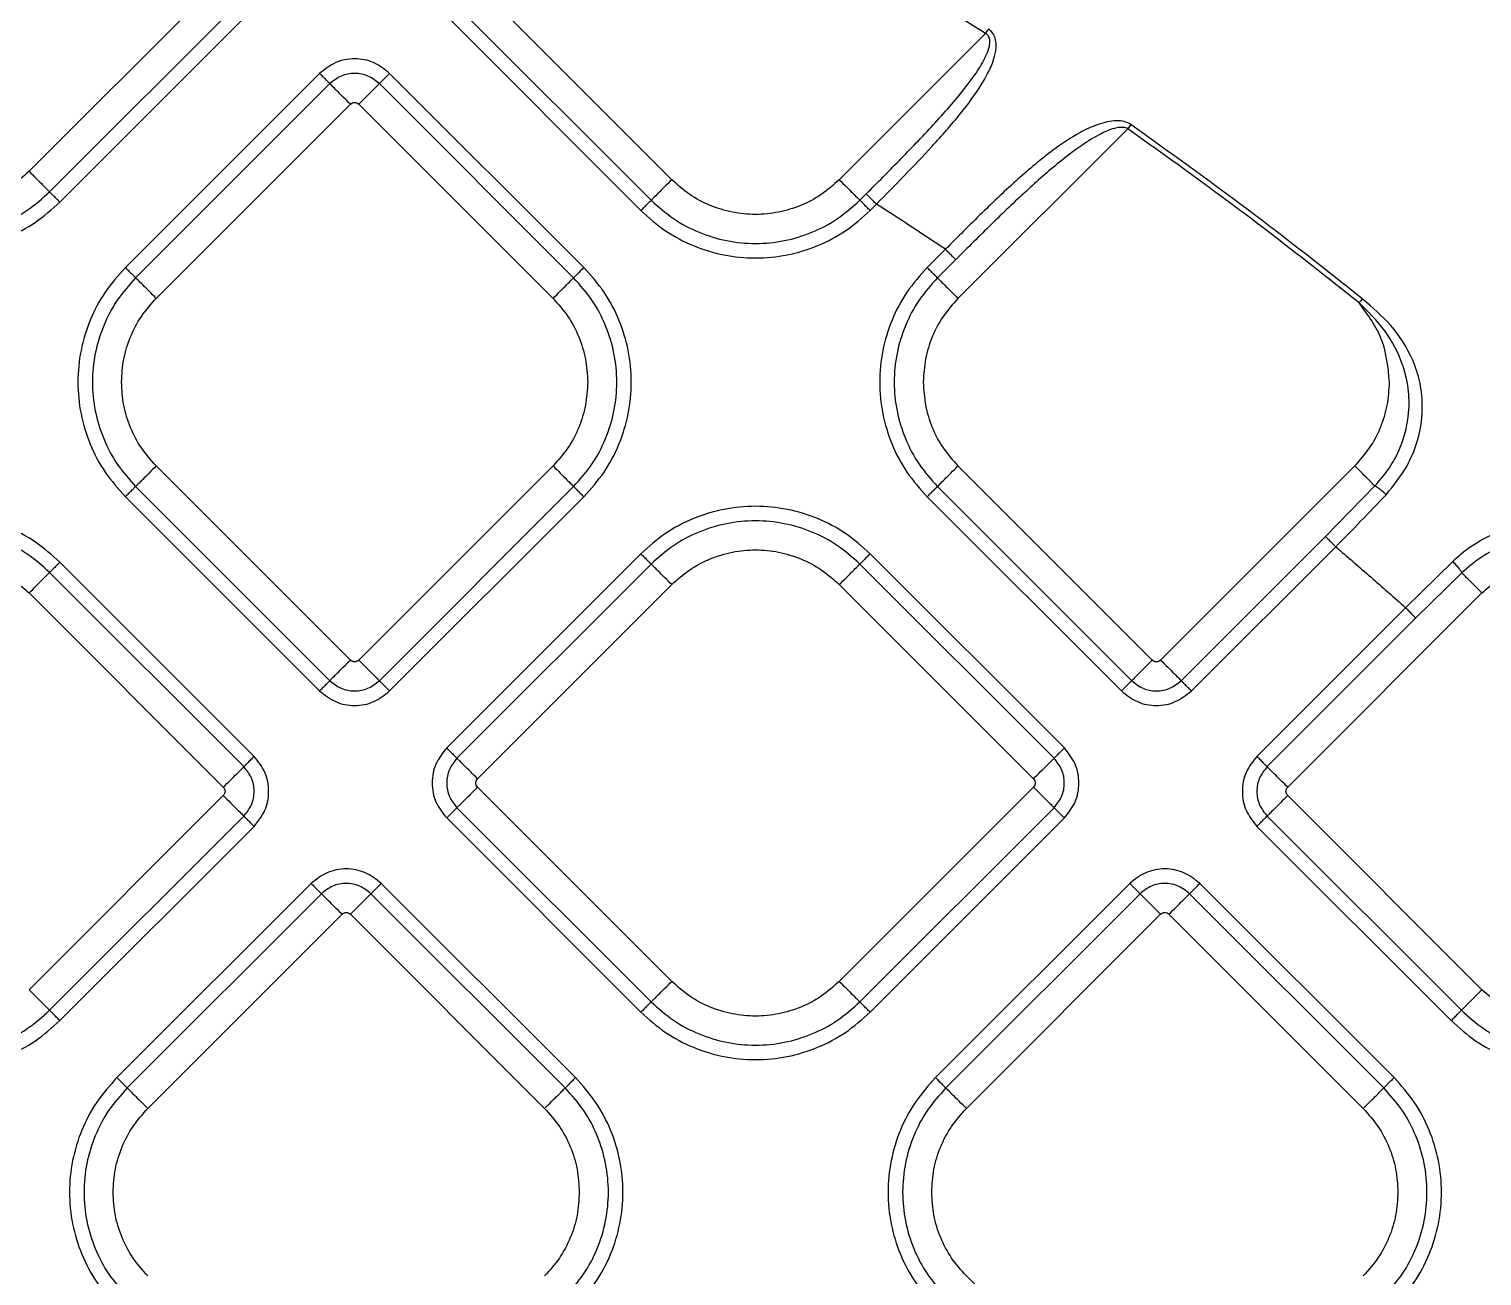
# Model space of a CAD drawing. Extents: x 400 to 501, y 484 to 634.
# Drawn here: x 458.978 to 463.906, y 559.431 to 563.661 of the extents above; entities that cross this region are included whole.
import ezdxf

# ---------------------------------------------------------------- set-up
doc = ezdxf.new("R2010")
doc.units = 0
doc.header["$MEASUREMENT"] = 0
doc.layers.add('DIM', color=3, linetype='Continuous')
doc.layers.add('GEOMETRY', color=3, linetype='Continuous', lineweight=25)

# ---------------------------------------------------------------- blocks, each defined once
blk = doc.blocks.new('2026 GRANDEE')
at = {"layer": 'GEOMETRY', "ltscale": 16}
for p, q in [((9.212, -33.0031), (8.5532, -33.662)), ((10.733, -33.6905), (10.0742, -33.0316)), ((8.6229, -33.7317), (9.2817, -33.0729)), ((8.6578, -33.7666), (9.3166, -33.1077)), ((10.0045, -33.1014), (10.6633, -33.7602)), ((9.9696, -33.1362), (10.6284, -33.7951)), ((11.3011, -33.6905), (11.7973, -33.1943)), ((9.5386, -33.3298), (8.8798, -33.9886)), ((10.4349, -33.9886), (9.7761, -33.3298)), ((9.5735, -33.3646), (8.9147, -34.0234)), ((10.4, -34.0234), (9.7412, -33.3646)), ((8.9844, -34.0932), (9.6432, -33.4343)), ((9.6715, -33.4343), (10.3303, -34.0932)), ((12.2896, -33.5031), (12.2795, -33.5175)), ((11.7039, -34.0932), (12.2795, -33.5175)), ((11.3709, -33.7602), (11.3925, -33.7385)), ((11.4057, -33.7951), (11.4274, -33.7734)), ((11.6613, -33.9266), (11.5993, -33.9886)), ((11.6961, -33.9615), (11.6341, -34.0235)), ((9.6432, -35.3201), (8.9844, -34.6613)), ((10.3303, -34.6613), (9.6715, -35.3201)), ((12.3627, -35.3202), (11.7039, -34.6613)), ((13.0498, -34.6613), (12.391, -35.3202)), ((8.9147, -34.731), (9.5735, -35.3899)), ((9.7412, -35.3899), (10.4, -34.731)), ((11.6341, -34.7311), (12.293, -35.3899)), ((12.95, -34.9006), (13.118, -34.7295)), ((8.8798, -34.7659), (9.5386, -35.4247)), ((9.7761, -35.4247), (10.4349, -34.7659)), ((11.5993, -34.7659), (12.2581, -35.4247)), ((12.4607, -35.3899), (12.95, -34.9006)), ((12.4956, -35.4248), (12.9849, -34.9355)), ((9.3166, -35.6468), (8.6577, -34.9879)), ((10.6285, -34.9594), (9.9696, -35.6183)), ((12.0646, -35.6183), (11.4058, -34.9594)), ((13.382, -34.9856), (13.222, -35.1424)), ((9.2817, -35.6816), (8.6229, -35.0228)), ((10.6633, -34.9943), (10.0045, -35.6531)), ((12.0297, -35.6531), (11.3709, -34.9943)), ((13.4125, -35.024), (13.2569, -35.1772)), ((10.0742, -35.7229), (10.733, -35.064)), ((11.3012, -35.064), (11.96, -35.7229)), ((8.5531, -35.0925), (9.212, -35.7514)), ((12.8222, -35.7514), (13.481, -35.0925)), ((13.222, -35.1424), (12.7176, -35.6468)), ((13.2569, -35.1772), (12.7525, -35.6816)), ((10.733, -36.41), (10.0742, -35.7511)), ((11.96, -35.7511), (11.3012, -36.41)), ((9.212, -35.7796), (8.5531, -36.4385)), ((10.0045, -35.8209), (10.6633, -36.4797)), ((11.3709, -36.4797), (12.0297, -35.8209)), ((13.481, -36.4385), (12.8222, -35.7796)), ((8.6229, -36.5082), (9.2817, -35.8494)), ((9.9696, -35.8557), (10.6285, -36.5146)), ((11.4058, -36.5146), (12.0646, -35.8557)), ((12.7525, -35.8494), (13.4113, -36.5082)), ((8.6577, -36.5431), (9.3166, -35.8842)), ((12.7176, -35.8842), (13.3764, -36.5431)), ((9.5101, -36.0778), (8.8513, -36.7366)), ((9.545, -36.1126), (8.8861, -36.7715)), ((10.3715, -36.7715), (9.7127, -36.1126)), ((10.4064, -36.7366), (9.7476, -36.0778)), ((12.2866, -36.0778), (11.6278, -36.7366)), ((12.3215, -36.1126), (11.6627, -36.7714)), ((13.148, -36.7714), (12.4892, -36.1126)), ((13.1829, -36.7366), (12.5241, -36.0778)), ((8.9559, -36.8412), (9.6147, -36.1824)), ((9.643, -36.1824), (10.3018, -36.8412)), ((11.7324, -36.8412), (12.3912, -36.1823)), ((12.4195, -36.1823), (13.0783, -36.8412)), ((12.3912, -38.0681), (11.7324, -37.4093))]:
    blk.add_line(p, q, dxfattribs=at)
for points, knots in [([(14.9964, -33.2655), (14.8348, -33.1179), (14.4898, -32.8121), (14.0101, -32.414), (13.5594, -32.0625), (13.1568, -31.765), (12.7364, -31.4718), (12.2931, -31.1829), (11.823, -30.8967), (11.4957, -30.719), (11.3281, -30.628)], [0.6207093, 0.6207093, 0.6207093, 0.6207093, 0.6750251, 0.7352437, 0.775831, 0.8176472, 0.860474, 0.904507, 0.9511212, 1, 1, 1, 1]), ([(10.998, -31.2792), (11.2061, -31.3787), (11.6267, -31.5798), (12.2398, -31.9317), (12.8462, -32.32), (13.442, -32.7453), (14.0253, -33.2032), (14.543, -33.6475), (14.8624, -33.9424), (14.9964, -34.0699)], [0, 0, 0, 0, 0.0594722, 0.1202172, 0.1821376, 0.2450839, 0.3088661, 0.3732651, 0.4209189, 0.4209189, 0.4209189, 0.4209189]), ([(11.7973, -33.1943), (11.5937, -33.0678), (11.1949, -32.8203), (10.7749, -32.6106), (10.5694, -32.5081)], [0, 0, 0, 0, 0.510757, 1, 1, 1, 1]), ([(11.3925, -33.7385), (11.4113, -33.7198), (11.4485, -33.6824), (11.5052, -33.6249), (11.5629, -33.5654), (11.6203, -33.5046), (11.6754, -33.4435), (11.726, -33.3831), (11.7692, -33.3246), (11.7976, -33.2763), (11.8096, -33.2433), (11.8122, -33.2261), (11.812, -33.2163), (11.8102, -33.2085), (11.8072, -33.2025), (11.8029, -33.1976), (11.7992, -33.1954), (11.7973, -33.1943)], [0, 0, 0, 0, 0.11175, 0.222433, 0.340393, 0.461502, 0.576227, 0.689904, 0.797126, 0.887602, 0.930741, 0.94795, 0.962643, 0.972821, 0.982079, 0.990941, 1, 1, 1, 1]), ([(11.4274, -33.7734), (11.4587, -33.7416), (11.5225, -33.6767), (11.619, -33.5751), (11.7086, -33.4736), (11.7735, -33.3867), (11.8108, -33.3207), (11.8285, -33.2758), (11.8348, -33.2388), (11.8316, -33.2113), (11.8219, -33.1913), (11.8116, -33.1832), (11.8068, -33.1794)], [0, 0, 0, 0, 0.175625, 0.358051, 0.553914, 0.715266, 0.795933, 0.864147, 0.913841, 0.949153, 0.976236, 1, 1, 1, 1]), ([(11.8068, -33.1794), (11.8053, -33.1819), (11.8022, -33.1867), (11.799, -33.1917), (11.7973, -33.1943)], [0, 0, 0, 0, 0.5, 1, 1, 1, 1]), ([(9.7761, -33.3298), (9.7587, -33.316), (9.724, -33.2885), (9.6574, -33.2766), (9.5907, -33.2885), (9.556, -33.316), (9.5386, -33.3298)], [0, 0, 0, 0, 0.250039, 0.499994, 0.749965, 1, 1, 1, 1]), ([(9.7412, -33.3646), (9.729, -33.3549), (9.7044, -33.3355), (9.6573, -33.3271), (9.6103, -33.3355), (9.5857, -33.3549), (9.5735, -33.3646)], [0, 0, 0, 0, 0.249985, 0.499995, 0.750018, 1, 1, 1, 1]), ([(9.6432, -33.4343), (9.6453, -33.4327), (9.6494, -33.4294), (9.6573, -33.428), (9.6653, -33.4294), (9.6694, -33.4327), (9.6715, -33.4343)], [0, 0, 0, 0, 0.250227, 0.500001, 0.749773, 1, 1, 1, 1]), ([(12.2896, -33.5031), (12.2826, -33.4994), (12.2676, -33.4915), (12.2289, -33.489), (12.1732, -33.5024), (12.1008, -33.5383), (12.0097, -33.6003), (11.9032, -33.6904), (11.7833, -33.8042), (11.7024, -33.8854), (11.6613, -33.9266)], [0, 0, 0, 0, 0.029703, 0.062849, 0.144616, 0.249507, 0.375922, 0.570279, 0.781715, 1, 1, 1, 1]), ([(13.0753, -34.0947), (12.9459, -33.9922), (12.6889, -33.7885), (12.4221, -33.5978), (12.2896, -33.5031)], [0, 0, 0, 0, 0.503268, 1, 1, 1, 1]), ([(12.2795, -33.5175), (12.2772, -33.5164), (12.2722, -33.514), (12.2594, -33.5122), (12.2302, -33.5155), (12.1822, -33.5362), (12.1178, -33.5762), (12.0331, -33.6412), (11.9315, -33.7313), (11.8153, -33.8429), (11.7362, -33.9216), (11.6961, -33.9615)], [0, 0, 0, 0, 0.010318, 0.021958, 0.050795, 0.127212, 0.230531, 0.357948, 0.556666, 0.774998, 1, 1, 1, 1]), ([(13.0642, -34.1084), (12.9347, -34.0057), (12.6779, -33.8023), (12.4115, -33.6119), (12.2795, -33.5175)], [0, 0, 0, 0, 0.50467, 1, 1, 1, 1]), ([(11.6613, -33.9266), (11.6223, -33.9007), (11.5448, -33.849), (11.4664, -33.7985), (11.4274, -33.7734)], [0, 0, 0, 0, 0.50179, 1, 1, 1, 1]), ([(13.0753, -34.0947), (13.0735, -34.0969), (13.0699, -34.1013), (13.0661, -34.106), (13.0642, -34.1084)], [0, 0, 0, 0, 0.5, 1, 1, 1, 1]), ([(13.1561, -34.759), (13.1818, -34.7273), (13.2255, -34.6733), (13.2671, -34.5729), (13.2832, -34.4759), (13.2736, -34.3807), (13.2424, -34.2831), (13.1786, -34.1825), (13.1091, -34.1234), (13.0753, -34.0947)], [0, 0, 0, 0, 0.158772, 0.270816, 0.426328, 0.545014, 0.647108, 0.828473, 1, 1, 1, 1]), ([(13.118, -34.7295), (13.1376, -34.7064), (13.1774, -34.6593), (13.2183, -34.5707), (13.2367, -34.478), (13.2325, -34.3989), (13.2222, -34.3517), (13.2153, -34.3288), (13.1991, -34.2803), (13.1571, -34.1994), (13.095, -34.1385), (13.0642, -34.1084)], [0, 0, 0, 0, 0.128696, 0.262262, 0.413732, 0.53058, 0.599446, 0.620389, 0.632551, 0.817926, 1, 1, 1, 1]), ([(13.1561, -34.759), (13.1521, -34.7553), (13.1441, -34.748), (13.1329, -34.7389), (13.1235, -34.7321), (13.1198, -34.7304), (13.118, -34.7295)], [0, 0, 0, 0, 0.249997, 0.5, 0.750003, 1, 1, 1, 1]), ([(12.9849, -34.9355), (13.0136, -34.9065), (13.0716, -34.8481), (13.1278, -34.7888), (13.1561, -34.759)], [0, 0, 0, 0, 0.496823, 1, 1, 1, 1]), ([(14.1018, -35.0394), (14.0641, -35.0059), (14.0071, -34.9554), (13.9176, -34.9049), (13.8427, -34.8744), (13.7574, -34.8552), (13.6779, -34.8531), (13.6065, -34.8635), (13.5419, -34.882), (13.4822, -34.9102), (13.427, -34.9459), (13.398, -34.9715), (13.382, -34.9856)], [0, 0, 0, 0, 0.185058, 0.279934, 0.378682, 0.4847, 0.604824, 0.674464, 0.755349, 0.856354, 0.920844, 1, 1, 1, 1]), ([(12.9849, -34.9355), (13.0246, -34.9696), (13.1041, -35.038), (13.1827, -35.1075), (13.222, -35.1424)], [0, 0, 0, 0, 0.499279, 1, 1, 1, 1]), ([(14.0765, -35.0652), (14.0402, -35.0337), (13.9669, -34.9701), (13.8519, -34.9207), (13.7642, -34.9043), (13.7129, -34.9019), (13.6848, -34.9031), (13.67, -34.9044), (13.6661, -34.9048), (13.6651, -34.9049), (13.6647, -34.905), (13.6288, -34.9089), (13.5637, -34.9248), (13.4784, -34.9673), (13.4339, -35.0056), (13.4125, -35.024)], [0, 0, 0, 0, 0.193035, 0.39055, 0.496795, 0.55408, 0.59942, 0.611248, 0.614428, 0.615333, 0.615615, 0.615782, 0.762691, 0.885777, 1, 1, 1, 1]), ([(13.382, -34.9856), (13.3857, -34.9897), (13.3933, -34.9978), (13.4028, -35.0092), (13.4099, -35.0187), (13.4116, -35.0222), (13.4125, -35.024)], [0, 0, 0, 0, 0.249997, 0.5, 0.750003, 1, 1, 1, 1]), ([(9.6715, -35.3201), (9.6694, -35.3218), (9.6653, -35.325), (9.6573, -35.3265), (9.6494, -35.325), (9.6453, -35.3218), (9.6432, -35.3201)], [0, 0, 0, 0, 0.250227, 0.500001, 0.749773, 1, 1, 1, 1]), ([(12.391, -35.3202), (12.3889, -35.3218), (12.3848, -35.3251), (12.3768, -35.3265), (12.3689, -35.3251), (12.3648, -35.3218), (12.3627, -35.3202)], [0, 0, 0, 0, 0.250227, 0.500001, 0.749773, 1, 1, 1, 1]), ([(9.5386, -35.4247), (9.556, -35.4385), (9.5907, -35.466), (9.6573, -35.4779), (9.724, -35.466), (9.7587, -35.4385), (9.7761, -35.4247)], [0, 0, 0, 0, 0.250039, 0.499994, 0.749965, 1, 1, 1, 1]), ([(9.5735, -35.3899), (9.5857, -35.3996), (9.6103, -35.419), (9.6573, -35.4274), (9.7044, -35.419), (9.729, -35.3996), (9.7412, -35.3899)], [0, 0, 0, 0, 0.2499848, 0.4999945, 0.7500184, 1, 1, 1, 1]), ([(12.2581, -35.4247), (12.2755, -35.4385), (12.3102, -35.466), (12.3768, -35.4779), (12.4435, -35.466), (12.4782, -35.4385), (12.4956, -35.4248)], [0, 0, 0, 0, 0.250039, 0.499994, 0.749965, 1, 1, 1, 1]), ([(12.293, -35.3899), (12.3052, -35.3996), (12.3297, -35.419), (12.3768, -35.4275), (12.4239, -35.419), (12.4484, -35.3996), (12.4607, -35.3899)], [0, 0, 0, 0, 0.249985, 0.499995, 0.750018, 1, 1, 1, 1]), ([(9.9696, -35.6183), (9.9559, -35.6356), (9.9284, -35.6703), (9.9164, -35.737), (9.9284, -35.8037), (9.9559, -35.8384), (9.9696, -35.8557)], [0, 0, 0, 0, 0.250039, 0.499994, 0.749965, 1, 1, 1, 1]), ([(12.0646, -35.8557), (12.0783, -35.8384), (12.1058, -35.8037), (12.1178, -35.737), (12.1058, -35.6703), (12.0783, -35.6356), (12.0646, -35.6183)], [0, 0, 0, 0, 0.250039, 0.499994, 0.749965, 1, 1, 1, 1]), ([(9.3166, -35.8842), (9.3303, -35.8669), (9.3578, -35.8322), (9.3697, -35.7655), (9.3578, -35.6988), (9.3303, -35.6641), (9.3166, -35.6468)], [0, 0, 0, 0, 0.2500385, 0.4999937, 0.7499651, 1, 1, 1, 1]), ([(10.0045, -35.6531), (9.9948, -35.6654), (9.9753, -35.6899), (9.9669, -35.737), (9.9753, -35.7841), (9.9948, -35.8086), (10.0045, -35.8209)], [0, 0, 0, 0, 0.249985, 0.499995, 0.750018, 1, 1, 1, 1]), ([(12.0297, -35.8209), (12.0394, -35.8086), (12.0589, -35.7841), (12.0673, -35.737), (12.0589, -35.6899), (12.0394, -35.6654), (12.0297, -35.6531)], [0, 0, 0, 0, 0.249985, 0.499995, 0.750018, 1, 1, 1, 1]), ([(12.7176, -35.6468), (12.7038, -35.6641), (12.6763, -35.6988), (12.6644, -35.7655), (12.6763, -35.8322), (12.7038, -35.8669), (12.7176, -35.8842)], [0, 0, 0, 0, 0.2500385, 0.4999937, 0.7499651, 1, 1, 1, 1]), ([(9.2817, -35.8494), (9.2914, -35.8371), (9.3108, -35.8126), (9.3193, -35.7655), (9.3108, -35.7184), (9.2914, -35.6939), (9.2817, -35.6816)], [0, 0, 0, 0, 0.249985, 0.499995, 0.750018, 1, 1, 1, 1]), ([(10.0742, -35.7511), (10.0726, -35.7491), (10.0693, -35.7449), (10.0679, -35.737), (10.0693, -35.7291), (10.0726, -35.7249), (10.0742, -35.7229)], [0, 0, 0, 0, 0.250227, 0.500001, 0.749773, 1, 1, 1, 1]), ([(11.96, -35.7229), (11.9616, -35.7249), (11.9649, -35.7291), (11.9664, -35.737), (11.9649, -35.7449), (11.9616, -35.7491), (11.96, -35.7511)], [0, 0, 0, 0, 0.250227, 0.500001, 0.749773, 1, 1, 1, 1]), ([(12.7525, -35.6816), (12.7427, -35.6939), (12.7233, -35.7184), (12.7149, -35.7655), (12.7233, -35.8126), (12.7427, -35.8371), (12.7525, -35.8494)], [0, 0, 0, 0, 0.249985, 0.499995, 0.750018, 1, 1, 1, 1]), ([(9.212, -35.7514), (9.2136, -35.7534), (9.2169, -35.7576), (9.2183, -35.7655), (9.2169, -35.7734), (9.2136, -35.7776), (9.212, -35.7796)], [0, 0, 0, 0, 0.250227, 0.500001, 0.749773, 1, 1, 1, 1]), ([(12.8222, -35.7796), (12.8205, -35.7776), (12.8173, -35.7734), (12.8158, -35.7655), (12.8173, -35.7576), (12.8205, -35.7534), (12.8222, -35.7514)], [0, 0, 0, 0, 0.250227, 0.500001, 0.749773, 1, 1, 1, 1]), ([(9.7476, -36.0778), (9.7302, -36.064), (9.6955, -36.0365), (9.6288, -36.0246), (9.5622, -36.0365), (9.5275, -36.064), (9.5101, -36.0778)], [0, 0, 0, 0, 0.250039, 0.499994, 0.749965, 1, 1, 1, 1]), ([(12.5241, -36.0778), (12.5067, -36.064), (12.472, -36.0365), (12.4054, -36.0246), (12.3387, -36.0365), (12.304, -36.064), (12.2866, -36.0778)], [0, 0, 0, 0, 0.250039, 0.499994, 0.749965, 1, 1, 1, 1]), ([(9.7127, -36.1126), (9.7004, -36.1029), (9.6759, -36.0835), (9.6288, -36.0751), (9.5817, -36.0835), (9.5572, -36.1029), (9.545, -36.1126)], [0, 0, 0, 0, 0.249985, 0.499995, 0.750018, 1, 1, 1, 1]), ([(12.4892, -36.1126), (12.477, -36.1029), (12.4524, -36.0835), (12.4053, -36.0751), (12.3583, -36.0835), (12.3337, -36.1029), (12.3215, -36.1126)], [0, 0, 0, 0, 0.249985, 0.499995, 0.750018, 1, 1, 1, 1]), ([(9.6147, -36.1824), (9.6168, -36.1807), (9.6209, -36.1775), (9.6288, -36.176), (9.6368, -36.1775), (9.6409, -36.1807), (9.643, -36.1824)], [0, 0, 0, 0, 0.250227, 0.500001, 0.749773, 1, 1, 1, 1]), ([(12.3912, -36.1823), (12.3933, -36.1807), (12.3974, -36.1774), (12.4053, -36.176), (12.4133, -36.1774), (12.4174, -36.1807), (12.4195, -36.1823)], [0, 0, 0, 0, 0.250227, 0.500001, 0.749773, 1, 1, 1, 1])]:
    blk.add_open_spline(points, degree=3, knots=knots, dxfattribs=at)
for points in [[(9.5386, -33.3298), (9.5428, -33.3339), (9.551, -33.3422), (9.5619, -33.353), (9.5702, -33.3613), (9.5724, -33.3635), (9.5735, -33.3646)], [(9.7761, -33.3298), (9.7719, -33.3339), (9.7637, -33.3422), (9.7528, -33.353), (9.7445, -33.3613), (9.7423, -33.3635), (9.7412, -33.3646)], [(9.6432, -33.4343), (9.6349, -33.4261), (9.6184, -33.4095), (9.5967, -33.3878), (9.5801, -33.3713), (9.5757, -33.3668), (9.5735, -33.3646)], [(9.6715, -33.4343), (9.6798, -33.4261), (9.6963, -33.4095), (9.718, -33.3878), (9.7346, -33.3713), (9.739, -33.3668), (9.7412, -33.3646)], [(8.5532, -33.662), (8.5335, -33.6795), (8.4942, -33.7146), (8.4237, -33.7513), (8.348, -33.7745), (8.2691, -33.7822), (8.1902, -33.7745), (8.1145, -33.7513), (8.044, -33.7146), (8.0047, -33.6795), (7.985, -33.662)], [(8.5532, -33.662), (8.5615, -33.6702), (8.578, -33.6868), (8.5997, -33.7085), (8.6163, -33.7251), (8.6207, -33.7295), (8.6229, -33.7317)], [(10.733, -33.6905), (10.7247, -33.6988), (10.7082, -33.7153), (10.6865, -33.737), (10.6699, -33.7536), (10.6655, -33.758), (10.6633, -33.7602)], [(11.3011, -33.6905), (11.2815, -33.708), (11.2422, -33.7431), (11.1717, -33.7798), (11.096, -33.803), (11.0171, -33.8107), (10.9382, -33.803), (10.8625, -33.7798), (10.792, -33.7431), (10.7527, -33.708), (10.733, -33.6905)], [(11.3011, -33.6905), (11.3094, -33.6988), (11.326, -33.7153), (11.3476, -33.737), (11.3642, -33.7536), (11.3687, -33.758), (11.3709, -33.7602)], [(7.9153, -33.7317), (7.9398, -33.7535), (7.9887, -33.7972), (8.0766, -33.843), (8.1708, -33.8718), (8.2691, -33.8814), (8.3674, -33.8718), (8.4616, -33.843), (8.5495, -33.7972), (8.5984, -33.7535), (8.6229, -33.7317)], [(8.6578, -33.7666), (8.6536, -33.7624), (8.6453, -33.7541), (8.6345, -33.7433), (8.6262, -33.735), (8.624, -33.7328), (8.6229, -33.7317)], [(11.4274, -33.7734), (11.4232, -33.7693), (11.415, -33.761), (11.4041, -33.7502), (11.3958, -33.7419), (11.3936, -33.7397), (11.3925, -33.7385)], [(7.8805, -33.7666), (7.9073, -33.7905), (7.9611, -33.8385), (8.0576, -33.8888), (8.1611, -33.9205), (8.2691, -33.9311), (8.3771, -33.9205), (8.4806, -33.8888), (8.5771, -33.8385), (8.6309, -33.7905), (8.6578, -33.7666)], [(10.6284, -33.7951), (10.6326, -33.7909), (10.6408, -33.7826), (10.6517, -33.7718), (10.66, -33.7635), (10.6622, -33.7613), (10.6633, -33.7602)], [(10.6284, -33.7951), (10.6553, -33.8191), (10.7091, -33.867), (10.8056, -33.9173), (10.9091, -33.949), (11.0171, -33.9596), (11.125, -33.949), (11.2286, -33.9173), (11.3251, -33.867), (11.3788, -33.8191), (11.4057, -33.7951)], [(10.6633, -33.7602), (10.6878, -33.782), (10.7367, -33.8257), (10.8245, -33.8715), (10.9188, -33.9003), (11.0171, -33.9099), (11.1154, -33.9003), (11.2096, -33.8715), (11.2974, -33.8257), (11.3464, -33.782), (11.3709, -33.7602)], [(11.4057, -33.7951), (11.4016, -33.7909), (11.3933, -33.7826), (11.3825, -33.7718), (11.3742, -33.7635), (11.372, -33.7613), (11.3709, -33.7602)], [(11.6961, -33.9615), (11.695, -33.9604), (11.6928, -33.9582), (11.6845, -33.9499), (11.6737, -33.9391), (11.6654, -33.9308), (11.6613, -33.9266)], [(8.8798, -33.9886), (8.8558, -34.0155), (8.8078, -34.0692), (8.7576, -34.1657), (8.7258, -34.2693), (8.7153, -34.3772), (8.7258, -34.4852), (8.7576, -34.5887), (8.8078, -34.6852), (8.8558, -34.739), (8.8798, -34.7659)], [(8.8798, -33.9886), (8.8839, -33.9927), (8.8922, -34.001), (8.903, -34.0118), (8.9113, -34.0201), (8.9135, -34.0223), (8.9147, -34.0234)], [(10.4349, -33.9886), (10.4308, -33.9927), (10.4225, -34.001), (10.4117, -34.0118), (10.4034, -34.0201), (10.4012, -34.0223), (10.4, -34.0234)], [(10.4349, -34.7659), (10.4589, -34.739), (10.5069, -34.6852), (10.5571, -34.5887), (10.5889, -34.4852), (10.5994, -34.3772), (10.5889, -34.2693), (10.5571, -34.1657), (10.5069, -34.0692), (10.4589, -34.0155), (10.4349, -33.9886)], [(11.5993, -33.9886), (11.5753, -34.0155), (11.5273, -34.0693), (11.477, -34.1658), (11.4453, -34.2693), (11.4348, -34.3773), (11.4453, -34.4852), (11.477, -34.5888), (11.5273, -34.6853), (11.5753, -34.739), (11.5993, -34.7659)], [(11.5993, -33.9886), (11.6034, -33.9928), (11.6117, -34.001), (11.6225, -34.0119), (11.6308, -34.0202), (11.633, -34.0224), (11.6341, -34.0235)], [(8.9147, -34.0234), (8.8928, -34.0479), (8.8491, -34.0969), (8.8034, -34.1847), (8.7745, -34.279), (8.7649, -34.3772), (8.7745, -34.4755), (8.8034, -34.5698), (8.8491, -34.6576), (8.8928, -34.7066), (8.9147, -34.731)], [(8.9844, -34.0932), (8.9761, -34.0849), (8.9595, -34.0683), (8.9379, -34.0467), (8.9213, -34.0301), (8.9169, -34.0257), (8.9147, -34.0234)], [(10.3303, -34.0932), (10.3386, -34.0849), (10.3552, -34.0683), (10.3768, -34.0467), (10.3934, -34.0301), (10.3978, -34.0257), (10.4, -34.0234)], [(10.4, -34.731), (10.4219, -34.7066), (10.4656, -34.6576), (10.5113, -34.5698), (10.5402, -34.4755), (10.5498, -34.3772), (10.5402, -34.279), (10.5113, -34.1847), (10.4656, -34.0969), (10.4219, -34.0479), (10.4, -34.0234)], [(11.6341, -34.0235), (11.6123, -34.048), (11.5686, -34.0969), (11.5229, -34.1847), (11.494, -34.279), (11.4844, -34.3773), (11.494, -34.4755), (11.5229, -34.5698), (11.5686, -34.6576), (11.6123, -34.7066), (11.6341, -34.7311)], [(11.6341, -34.0235), (11.6364, -34.0257), (11.6408, -34.0301), (11.6574, -34.0467), (11.679, -34.0684), (11.6956, -34.0849), (11.7039, -34.0932)], [(8.8667, -34.3772), (8.8682, -34.3509), (8.8712, -34.2983), (8.8952, -34.2226), (8.9317, -34.1521), (8.9668, -34.1128), (8.9844, -34.0932)], [(10.3303, -34.0932), (10.3479, -34.1128), (10.383, -34.1521), (10.4195, -34.2226), (10.4435, -34.2983), (10.4465, -34.3509), (10.448, -34.3772)], [(11.7039, -34.0932), (11.6863, -34.1129), (11.6512, -34.1521), (11.6147, -34.2227), (11.5907, -34.2984), (11.5877, -34.351), (11.5862, -34.3773)], [(13.1675, -34.3773), (13.1627, -34.3277), (13.1532, -34.2285), (13.0939, -34.1484), (13.0642, -34.1084)], [(8.9844, -34.6613), (8.9668, -34.6417), (8.9317, -34.6024), (8.8952, -34.5318), (8.8712, -34.4561), (8.8682, -34.4035), (8.8667, -34.3772)], [(10.448, -34.3772), (10.4465, -34.4035), (10.4435, -34.4561), (10.4195, -34.5318), (10.383, -34.6024), (10.3479, -34.6417), (10.3303, -34.6613)], [(11.5862, -34.3773), (11.5877, -34.4036), (11.5907, -34.4562), (11.6147, -34.5319), (11.6512, -34.6024), (11.6863, -34.6417), (11.7039, -34.6613)], [(13.0498, -34.6613), (13.0674, -34.6417), (13.1025, -34.6024), (13.139, -34.5319), (13.163, -34.4562), (13.166, -34.4036), (13.1675, -34.3773)], [(8.9844, -34.6613), (8.9761, -34.6696), (8.9595, -34.6861), (8.9379, -34.7078), (8.9213, -34.7244), (8.9169, -34.7288), (8.9147, -34.731)], [(10.3303, -34.6613), (10.3386, -34.6696), (10.3552, -34.6861), (10.3768, -34.7078), (10.3934, -34.7244), (10.3978, -34.7288), (10.4, -34.731)], [(11.6341, -34.7311), (11.6364, -34.7288), (11.6408, -34.7244), (11.6574, -34.7078), (11.679, -34.6862), (11.6956, -34.6696), (11.7039, -34.6613)], [(13.118, -34.7295), (13.1153, -34.7268), (13.1098, -34.7213), (13.0934, -34.7049), (13.0729, -34.6844), (13.0575, -34.669), (13.0498, -34.6613)], [(8.8798, -34.7659), (8.8839, -34.7617), (8.8922, -34.7535), (8.903, -34.7426), (8.9113, -34.7343), (8.9135, -34.7321), (8.9147, -34.731)], [(10.4349, -34.7659), (10.4308, -34.7617), (10.4225, -34.7535), (10.4117, -34.7426), (10.4034, -34.7343), (10.4012, -34.7321), (10.4, -34.731)], [(11.6341, -34.7311), (11.633, -34.7322), (11.6308, -34.7344), (11.6225, -34.7427), (11.6117, -34.7535), (11.6034, -34.7618), (11.5993, -34.7659)], [(8.6577, -34.9879), (8.6308, -34.964), (8.5771, -34.916), (8.4806, -34.8657), (8.377, -34.834), (8.2691, -34.8234), (8.1611, -34.834), (8.0576, -34.8657), (7.9611, -34.916), (7.9073, -34.964), (7.8804, -34.9879)], [(11.4058, -34.9594), (11.3789, -34.9354), (11.3251, -34.8875), (11.2286, -34.8372), (11.1251, -34.8055), (11.0171, -34.7949), (10.9091, -34.8055), (10.8056, -34.8372), (10.7091, -34.8875), (10.6553, -34.9354), (10.6285, -34.9594)], [(8.6229, -35.0228), (8.5984, -35.001), (8.5494, -34.9573), (8.4616, -34.9115), (8.3674, -34.8827), (8.2691, -34.8731), (8.1708, -34.8827), (8.0765, -34.9115), (7.9887, -34.9573), (7.9398, -35.001), (7.9153, -35.0228)], [(11.3709, -34.9943), (11.3464, -34.9725), (11.2975, -34.9288), (11.2096, -34.883), (11.1154, -34.8542), (11.0171, -34.8446), (10.9188, -34.8542), (10.8246, -34.883), (10.7367, -34.9288), (10.6878, -34.9725), (10.6633, -34.9943)], [(12.95, -34.9006), (12.9511, -34.9017), (12.9533, -34.9039), (12.9616, -34.9122), (12.9724, -34.923), (12.9807, -34.9313), (12.9849, -34.9355)], [(7.985, -35.0925), (8.0047, -35.075), (8.044, -35.0399), (8.1145, -35.0032), (8.1902, -34.98), (8.2691, -34.9723), (8.348, -34.98), (8.4237, -35.0032), (8.4942, -35.0399), (8.5335, -35.075), (8.5531, -35.0925)], [(8.6577, -34.9879), (8.6536, -34.9921), (8.6453, -35.0004), (8.6345, -35.0112), (8.6262, -35.0195), (8.624, -35.0217), (8.6229, -35.0228)], [(10.6285, -34.9594), (10.6326, -34.9636), (10.6409, -34.9719), (10.6517, -34.9827), (10.66, -34.991), (10.6622, -34.9932), (10.6633, -34.9943)], [(10.733, -35.064), (10.7527, -35.0465), (10.792, -35.0114), (10.8625, -34.9747), (10.9382, -34.9515), (11.0171, -34.9438), (11.096, -34.9515), (11.1717, -34.9747), (11.2422, -35.0114), (11.2815, -35.0465), (11.3012, -35.064)], [(11.4058, -34.9594), (11.4016, -34.9636), (11.3933, -34.9719), (11.3825, -34.9827), (11.3742, -34.991), (11.372, -34.9932), (11.3709, -34.9943)], [(13.481, -35.0925), (13.5007, -35.075), (13.54, -35.0399), (13.6105, -35.0032), (13.6862, -34.98), (13.7651, -34.9723), (13.844, -34.98), (13.9197, -35.0032), (13.9902, -35.0399), (14.0295, -35.075), (14.0491, -35.0925)], [(8.5531, -35.0925), (8.5614, -35.0843), (8.578, -35.0677), (8.5996, -35.046), (8.6162, -35.0294), (8.6207, -35.025), (8.6229, -35.0228)], [(10.733, -35.064), (10.7248, -35.0557), (10.7082, -35.0392), (10.6866, -35.0175), (10.67, -35.0009), (10.6655, -34.9965), (10.6633, -34.9943)], [(11.3012, -35.064), (11.3095, -35.0557), (11.326, -35.0392), (11.3477, -35.0175), (11.3643, -35.0009), (11.3687, -34.9965), (11.3709, -34.9943)], [(13.481, -35.0925), (13.4732, -35.0847), (13.4577, -35.0692), (13.4369, -35.0485), (13.4205, -35.032), (13.4152, -35.0267), (13.4125, -35.024)], [(13.222, -35.1424), (13.2261, -35.1465), (13.2344, -35.1548), (13.2452, -35.1656), (13.2535, -35.1739), (13.2558, -35.1761), (13.2569, -35.1772)], [(9.5735, -35.3899), (9.5757, -35.3876), (9.5801, -35.3832), (9.5967, -35.3666), (9.6184, -35.345), (9.6349, -35.3284), (9.6432, -35.3201)], [(9.6715, -35.3201), (9.6798, -35.3284), (9.6963, -35.345), (9.718, -35.3666), (9.7346, -35.3832), (9.739, -35.3876), (9.7412, -35.3899)], [(12.3627, -35.3202), (12.3544, -35.3284), (12.3379, -35.345), (12.3162, -35.3667), (12.2996, -35.3833), (12.2952, -35.3877), (12.293, -35.3899)], [(12.391, -35.3202), (12.3993, -35.3284), (12.4158, -35.345), (12.4375, -35.3667), (12.4541, -35.3833), (12.4585, -35.3877), (12.4607, -35.3899)], [(9.5735, -35.3899), (9.5724, -35.391), (9.5702, -35.3932), (9.5619, -35.4015), (9.551, -35.4123), (9.5428, -35.4206), (9.5386, -35.4247)], [(9.7761, -35.4247), (9.7719, -35.4206), (9.7637, -35.4123), (9.7528, -35.4015), (9.7445, -35.3932), (9.7423, -35.391), (9.7412, -35.3899)], [(12.2581, -35.4248), (12.2623, -35.4206), (12.2705, -35.4123), (12.2814, -35.4015), (12.2897, -35.3932), (12.2919, -35.391), (12.293, -35.3899)], [(12.4956, -35.4247), (12.4914, -35.4206), (12.4831, -35.4123), (12.4723, -35.4015), (12.464, -35.3932), (12.4618, -35.391), (12.4607, -35.3899)], [(9.9696, -35.6183), (9.9738, -35.6224), (9.982, -35.6307), (9.9929, -35.6415), (10.0012, -35.6498), (10.0034, -35.652), (10.0045, -35.6531)], [(12.0646, -35.6183), (12.0605, -35.6224), (12.0522, -35.6307), (12.0413, -35.6415), (12.033, -35.6498), (12.0308, -35.652), (12.0297, -35.6531)], [(9.3166, -35.6468), (9.3124, -35.6509), (9.3041, -35.6592), (9.2933, -35.67), (9.285, -35.6783), (9.2828, -35.6805), (9.2817, -35.6816)], [(10.0742, -35.7229), (10.0659, -35.7146), (10.0494, -35.698), (10.0277, -35.6764), (10.0111, -35.6598), (10.0067, -35.6553), (10.0045, -35.6531)], [(11.96, -35.7229), (11.9683, -35.7146), (11.9848, -35.698), (12.0065, -35.6764), (12.0231, -35.6598), (12.0275, -35.6553), (12.0297, -35.6531)], [(12.7176, -35.6468), (12.7217, -35.6509), (12.73, -35.6592), (12.7408, -35.67), (12.7491, -35.6783), (12.7513, -35.6805), (12.7525, -35.6816)], [(9.212, -35.7514), (9.2203, -35.7431), (9.2368, -35.7265), (9.2585, -35.7049), (9.2751, -35.6883), (9.2795, -35.6839), (9.2817, -35.6816)], [(12.8222, -35.7514), (12.8139, -35.7431), (12.7973, -35.7265), (12.7757, -35.7049), (12.7591, -35.6883), (12.7547, -35.6839), (12.7525, -35.6816)], [(10.0742, -35.7511), (10.0659, -35.7594), (10.0494, -35.776), (10.0277, -35.7976), (10.0111, -35.8142), (10.0067, -35.8186), (10.0045, -35.8209)], [(11.96, -35.7511), (11.9683, -35.7594), (11.9848, -35.776), (12.0065, -35.7976), (12.0231, -35.8142), (12.0275, -35.8186), (12.0297, -35.8209)], [(9.212, -35.7796), (9.2203, -35.7879), (9.2368, -35.8045), (9.2585, -35.8261), (9.2751, -35.8427), (9.2795, -35.8472), (9.2817, -35.8494)], [(9.9696, -35.8557), (9.9738, -35.8516), (9.982, -35.8433), (9.9929, -35.8325), (10.0012, -35.8242), (10.0034, -35.822), (10.0045, -35.8209)], [(12.0646, -35.8557), (12.0605, -35.8516), (12.0522, -35.8433), (12.0413, -35.8325), (12.033, -35.8242), (12.0308, -35.822), (12.0297, -35.8209)], [(12.8222, -35.7796), (12.8139, -35.7879), (12.7973, -35.8045), (12.7757, -35.8261), (12.7591, -35.8427), (12.7547, -35.8472), (12.7525, -35.8494)], [(9.3166, -35.8842), (9.3124, -35.8801), (9.3041, -35.8718), (9.2933, -35.861), (9.285, -35.8527), (9.2828, -35.8505), (9.2817, -35.8494)], [(12.7176, -35.8842), (12.7217, -35.8801), (12.73, -35.8718), (12.7408, -35.861), (12.7491, -35.8527), (12.7513, -35.8505), (12.7525, -35.8494)], [(9.5101, -36.0778), (9.5143, -36.0819), (9.5225, -36.0902), (9.5334, -36.101), (9.5417, -36.1093), (9.5439, -36.1115), (9.545, -36.1126)], [(9.6147, -36.1824), (9.6064, -36.1741), (9.5899, -36.1575), (9.5682, -36.1359), (9.5516, -36.1193), (9.5472, -36.1149), (9.545, -36.1126)], [(9.643, -36.1824), (9.6513, -36.1741), (9.6678, -36.1575), (9.6895, -36.1359), (9.7061, -36.1193), (9.7105, -36.1149), (9.7127, -36.1126)], [(9.7476, -36.0778), (9.7434, -36.0819), (9.7351, -36.0902), (9.7243, -36.101), (9.716, -36.1093), (9.7138, -36.1115), (9.7127, -36.1126)], [(12.2866, -36.0778), (12.2908, -36.0819), (12.299, -36.0902), (12.3099, -36.101), (12.3182, -36.1093), (12.3204, -36.1115), (12.3215, -36.1126)], [(12.3912, -36.1823), (12.3829, -36.1741), (12.3664, -36.1575), (12.3447, -36.1358), (12.3281, -36.1193), (12.3237, -36.1148), (12.3215, -36.1126)], [(12.4195, -36.1823), (12.4278, -36.1741), (12.4443, -36.1575), (12.466, -36.1358), (12.4826, -36.1193), (12.487, -36.1148), (12.4892, -36.1126)], [(12.5241, -36.0778), (12.5199, -36.0819), (12.5117, -36.0902), (12.5008, -36.101), (12.4925, -36.1093), (12.4903, -36.1115), (12.4892, -36.1126)], [(10.6633, -36.4797), (10.6655, -36.4775), (10.67, -36.4731), (10.6866, -36.4565), (10.7082, -36.4348), (10.7248, -36.4182), (10.733, -36.41)], [(11.3012, -36.41), (11.2815, -36.4275), (11.2422, -36.4626), (11.1717, -36.4993), (11.096, -36.5225), (11.0171, -36.5302), (10.9382, -36.5225), (10.8625, -36.4993), (10.792, -36.4626), (10.7527, -36.4275), (10.733, -36.41)], [(11.3012, -36.41), (11.3095, -36.4182), (11.326, -36.4348), (11.3477, -36.4565), (11.3643, -36.4731), (11.3687, -36.4775), (11.3709, -36.4797)], [(8.5531, -36.4385), (8.5614, -36.4468), (8.578, -36.4633), (8.5996, -36.485), (8.6162, -36.5016), (8.6207, -36.506), (8.6229, -36.5082)], [(13.481, -36.4385), (13.4727, -36.4468), (13.4562, -36.4633), (13.4345, -36.485), (13.4179, -36.5016), (13.4135, -36.506), (13.4113, -36.5082)], [(14.0491, -36.4385), (14.0295, -36.456), (13.9902, -36.4911), (13.9197, -36.5278), (13.844, -36.551), (13.7651, -36.5587), (13.6862, -36.551), (13.6105, -36.5278), (13.54, -36.4911), (13.5007, -36.456), (13.481, -36.4385)], [(7.9153, -36.5082), (7.9398, -36.53), (7.9887, -36.5737), (8.0765, -36.6195), (8.1708, -36.6483), (8.2691, -36.6579), (8.3674, -36.6483), (8.4616, -36.6195), (8.5494, -36.5737), (8.5984, -36.53), (8.6229, -36.5082)], [(8.6577, -36.5431), (8.6536, -36.5389), (8.6453, -36.5306), (8.6345, -36.5198), (8.6262, -36.5115), (8.624, -36.5093), (8.6229, -36.5082)], [(10.6633, -36.4797), (10.6622, -36.4808), (10.66, -36.483), (10.6517, -36.4913), (10.6409, -36.5021), (10.6326, -36.5104), (10.6285, -36.5146)], [(10.6285, -36.5146), (10.6553, -36.5385), (10.7091, -36.5865), (10.8056, -36.6368), (10.9091, -36.6685), (11.0171, -36.6791), (11.1251, -36.6685), (11.2286, -36.6368), (11.3251, -36.5865), (11.3789, -36.5385), (11.4058, -36.5146)], [(10.6633, -36.4797), (10.6878, -36.5015), (10.7367, -36.5452), (10.8246, -36.591), (10.9188, -36.6198), (11.0171, -36.6294), (11.1154, -36.6198), (11.2096, -36.591), (11.2975, -36.5452), (11.3464, -36.5015), (11.3709, -36.4797)], [(11.4058, -36.5146), (11.4016, -36.5104), (11.3933, -36.5021), (11.3825, -36.4913), (11.3742, -36.483), (11.372, -36.4808), (11.3709, -36.4797)], [(13.3764, -36.5431), (13.3806, -36.5389), (13.3888, -36.5306), (13.3997, -36.5198), (13.408, -36.5115), (13.4102, -36.5093), (13.4113, -36.5082)], [(13.4113, -36.5082), (13.4358, -36.53), (13.4847, -36.5737), (13.5725, -36.6195), (13.6668, -36.6483), (13.7651, -36.6579), (13.8634, -36.6483), (13.9576, -36.6195), (14.0454, -36.5737), (14.0944, -36.53), (14.1189, -36.5082)], [(7.8804, -36.5431), (7.9073, -36.5671), (7.9611, -36.615), (8.0576, -36.6653), (8.1611, -36.697), (8.2691, -36.7076), (8.377, -36.697), (8.4806, -36.6653), (8.5771, -36.615), (8.6308, -36.5671), (8.6577, -36.5431)], [(13.3764, -36.5431), (13.4033, -36.5671), (13.4571, -36.615), (13.5536, -36.6653), (13.6571, -36.697), (13.7651, -36.7076), (13.873, -36.697), (13.9766, -36.6653), (14.0731, -36.615), (14.1268, -36.5671), (14.1537, -36.5431)], [(8.8513, -36.7366), (8.8273, -36.7635), (8.7793, -36.8173), (8.729, -36.9138), (8.6973, -37.0173), (8.6868, -37.1253), (8.6973, -37.2332), (8.729, -37.3368), (8.7793, -37.4333), (8.8273, -37.487), (8.8513, -37.5139)], [(8.8861, -36.7715), (8.885, -36.7704), (8.8828, -36.7682), (8.8745, -36.7599), (8.8637, -36.749), (8.8554, -36.7408), (8.8513, -36.7366)], [(10.4064, -36.7366), (10.4023, -36.7408), (10.394, -36.749), (10.3832, -36.7599), (10.3749, -36.7682), (10.3726, -36.7704), (10.3715, -36.7715)], [(10.4064, -37.5139), (10.4304, -37.487), (10.4784, -37.4333), (10.5286, -37.3368), (10.5603, -37.2332), (10.5709, -37.1253), (10.5603, -37.0173), (10.5286, -36.9138), (10.4784, -36.8173), (10.4304, -36.7635), (10.4064, -36.7366)], [(11.6278, -36.7366), (11.6038, -36.7635), (11.5558, -36.8172), (11.5056, -36.9137), (11.4738, -37.0173), (11.4633, -37.1252), (11.4738, -37.2332), (11.5056, -37.3367), (11.5558, -37.4332), (11.6038, -37.487), (11.6278, -37.5139)], [(11.6278, -36.7366), (11.6319, -36.7407), (11.6402, -36.749), (11.651, -36.7598), (11.6593, -36.7681), (11.6615, -36.7703), (11.6627, -36.7714)], [(13.1829, -36.7366), (13.1788, -36.7407), (13.1705, -36.749), (13.1597, -36.7598), (13.1514, -36.7681), (13.1492, -36.7703), (13.148, -36.7714)], [(13.1829, -37.5139), (13.2069, -37.487), (13.2549, -37.4332), (13.3051, -37.3367), (13.3369, -37.2332), (13.3474, -37.1252), (13.3369, -37.0173), (13.3051, -36.9137), (13.2549, -36.8172), (13.2069, -36.7635), (13.1829, -36.7366)], [(8.8861, -36.7715), (8.8643, -36.796), (8.8206, -36.8449), (8.7749, -36.9327), (8.746, -37.027), (8.7364, -37.1253), (8.746, -37.2235), (8.7749, -37.3178), (8.8206, -37.4056), (8.8643, -37.4546), (8.8861, -37.4791)], [(8.8861, -36.7715), (8.8884, -36.7737), (8.8928, -36.7781), (8.9094, -36.7947), (8.931, -36.8164), (8.9476, -36.8329), (8.9559, -36.8412)], [(10.3018, -36.8412), (10.3101, -36.8329), (10.3266, -36.8164), (10.3483, -36.7947), (10.3649, -36.7781), (10.3693, -36.7737), (10.3715, -36.7715)], [(10.3715, -37.4791), (10.3934, -37.4546), (10.4371, -37.4056), (10.4828, -37.3178), (10.5117, -37.2235), (10.5213, -37.1253), (10.5117, -37.027), (10.4828, -36.9327), (10.4371, -36.8449), (10.3934, -36.796), (10.3715, -36.7715)], [(11.6627, -36.7714), (11.6408, -36.7959), (11.5971, -36.8449), (11.5514, -36.9327), (11.5225, -37.027), (11.5129, -37.1252), (11.5225, -37.2235), (11.5514, -37.3178), (11.5971, -37.4056), (11.6408, -37.4546), (11.6627, -37.479)], [(11.7324, -36.8412), (11.7241, -36.8329), (11.7075, -36.8163), (11.6859, -36.7947), (11.6693, -36.7781), (11.6649, -36.7737), (11.6627, -36.7714)], [(13.0783, -36.8412), (13.0866, -36.8329), (13.1032, -36.8163), (13.1248, -36.7947), (13.1414, -36.7781), (13.1458, -36.7737), (13.148, -36.7714)], [(13.148, -37.479), (13.1699, -37.4546), (13.2136, -37.4056), (13.2593, -37.3178), (13.2882, -37.2235), (13.2978, -37.1252), (13.2882, -37.027), (13.2593, -36.9327), (13.2136, -36.8449), (13.1699, -36.7959), (13.148, -36.7714)], [(8.8382, -37.1253), (8.8397, -37.099), (8.8427, -37.0464), (8.8667, -36.9707), (8.9032, -36.9001), (8.9383, -36.8609), (8.9559, -36.8412)], [(10.3018, -36.8412), (10.3194, -36.8609), (10.3545, -36.9001), (10.391, -36.9707), (10.415, -37.0464), (10.418, -37.099), (10.4195, -37.1253)], [(11.6147, -37.1252), (11.6162, -37.0989), (11.6192, -37.0463), (11.6432, -36.9706), (11.6797, -36.9001), (11.7148, -36.8608), (11.7324, -36.8412)], [(13.0783, -36.8412), (13.0959, -36.8608), (13.131, -36.9001), (13.1675, -36.9706), (13.1915, -37.0463), (13.1945, -37.0989), (13.196, -37.1252)], [(8.9559, -37.4093), (8.9383, -37.3897), (8.9032, -37.3504), (8.8667, -37.2799), (8.8427, -37.2042), (8.8397, -37.1516), (8.8382, -37.1253)], [(10.4195, -37.1253), (10.418, -37.1516), (10.415, -37.2042), (10.391, -37.2799), (10.3545, -37.3504), (10.3194, -37.3897), (10.3018, -37.4093)], [(11.7324, -37.4093), (11.7148, -37.3897), (11.6797, -37.3504), (11.6432, -37.2798), (11.6192, -37.2041), (11.6162, -37.1515), (11.6147, -37.1252)], [(13.196, -37.1252), (13.1945, -37.1515), (13.1915, -37.2041), (13.1675, -37.2798), (13.131, -37.3504), (13.0959, -37.3897), (13.0783, -37.4093)]]:
    blk.add_open_spline(points, degree=3, dxfattribs=at)

msp = doc.modelspace()

# ---------------------------------------------------------------- block references
at = {"layer": 'DIM'}
msp.add_blockref('2026 GRANDEE', (450.4248, 596.8403), dxfattribs=at)

doc.saveas('drawing.dxf')
